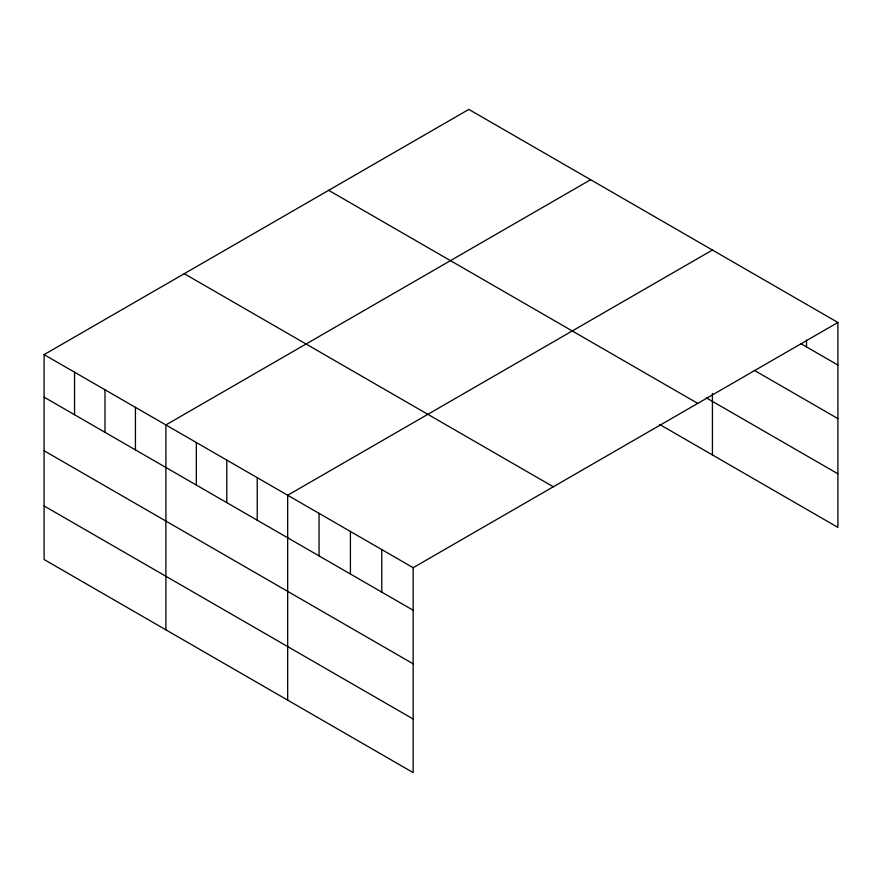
<?xml version="1.0" encoding="UTF-8"?>
<svg xmlns="http://www.w3.org/2000/svg" width="882" height="882" viewBox="0 0 882 882"><rect width="100%" height="100%" fill="white"/><g stroke="black" fill="none" stroke-linecap="round" stroke-linejoin="round"><path stroke-width="1.32" d="M44.1 354.619L413.162 567.699L413.162 772.599L44.1 559.519L44.1 354.619L468.838 109.401L837.9 322.481L837.9 527.381L659.725 424.507M590.631 179.719L165.893 424.937L165.893 629.836M712.424 250.036L287.675 495.254L287.675 700.154M413.162 567.699L837.9 322.481M800.724 343.561L837.9 365.027M754.242 370.308L837.9 418.597M706.559 397.98L837.9 473.799M328.677 190.325L697.739 403.394M184.261 273.696L553.323 486.776M44.1 397.165L413.162 610.245M44.1 450.746L413.162 663.826M44.1 505.948L413.162 719.017M806.534 340.055L806.534 346.913M712.424 393.471L712.424 454.936M381.796 549.585L381.796 592.131M350.419 531.471L350.419 574.028M319.052 513.368L319.052 555.914M257.235 477.669L257.235 520.226M226.784 460.095L226.784 502.641M196.333 442.51L196.333 485.067M135.442 407.363L135.442 449.908M104.991 389.778L104.991 432.323M74.551 372.204L74.551 414.749"/></g></svg>
